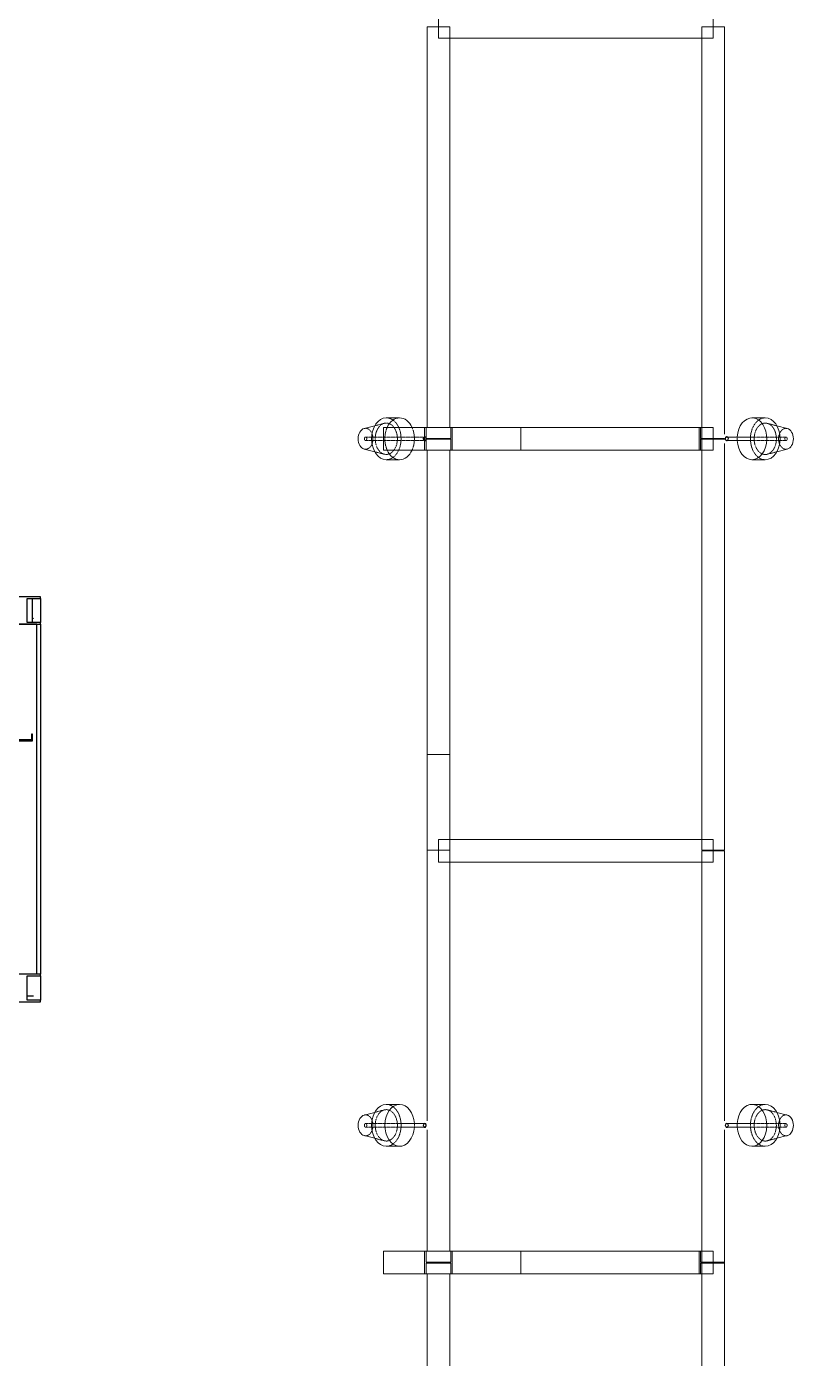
# Model space of a CAD drawing. Header units: inches. Extents: x 19 to 654008, y 34 to 210034.
# Drawn here: x 142233 to 147594, y 151671 to 160981 of the extents above; entities that cross this region are included whole.
import ezdxf

# ---------------------------------------------------------------- set-up
doc = ezdxf.new("R2010")
doc.units = ezdxf.units.IN
doc.header["$MEASUREMENT"] = 0
doc.linetypes.add('LIGHTINGLAYOUTPROGRESSUNIT-EMBED 1_DWG$0$HIDDEN2', pattern=[0.1875, 0.125, -0.0625])
doc.layers.add('CABLEROUTEALL-EMBED 1_DWG$0$DwgTemplate', color=7, linetype='Continuous')
doc.layers.add('Layout', color=6, linetype='Continuous', lineweight=20)
doc.layers.add('Pipe Rack Lighting', color=1, linetype='Continuous', lineweight=5)

msp = doc.modelspace()

# ---------------------------------------------------------------- linework, layer by layer
at = {"layer": 'CABLEROUTEALL-EMBED 1_DWG$0$DwgTemplate', "color": 252, "linetype": 'Continuous'}
for p, q in [((142329.2, 156995.9), (142137.2, 156995.9)), ((142237.1, 156815.4), (142237.1, 156984.4)), ((142237.1, 156984.4), (142329.2, 156984.4)), ((142275, 156815.4), (142275, 156984.4)), ((142329.2, 156984.4), (142329.2, 156995.9)), ((142329.2, 156984.4), (142329.2, 156815.4)), ((142137.2, 156803.9), (142329.2, 156803.9)), ((142305.2, 156803.9), (142161.2, 156803.9)), ((142329.2, 156815.4), (142237.1, 156815.4)), ((142275, 156846.1), (142278.5, 156846.1)), ((142278.5, 156842.3), (142275, 156842.3)), ((142278.5, 156846.1), (142278.5, 156842.3)), ((142305.2, 154356.2), (142305.2, 156803.9)), ((142329.2, 156803.9), (142329.2, 156815.4)), ((142329.2, 156803.9), (142329.2, 154356.2)), ((142267.2, 156034), (142267.2, 155995.9)), ((142275, 156034), (142267.2, 156034)), ((142275, 155988), (142275, 156034)), ((142153.1, 155988), (142275, 155988)), ((142267.2, 155995.9), (142160.9, 155995.9)), ((142329.2, 154356.2), (142137.2, 154356.2)), ((142305.2, 154356.2), (142161.2, 154356.2)), ((142329.2, 154344.7), (142329.2, 154356.2)), ((142237.1, 154344.7), (142329.2, 154344.7)), ((142237.1, 154175.7), (142237.1, 154344.7)), ((142329.2, 154344.7), (142329.2, 154175.7)), ((142237.1, 154206.4), (142278.5, 154206.4)), ((142278.5, 154202.6), (142237.1, 154202.6)), ((142329.2, 154175.7), (142237.1, 154175.7)), ((142278.5, 154206.4), (142278.5, 154202.6)), ((142329.2, 154164.2), (142329.2, 154175.7)), ((142137.2, 154164.2), (142329.2, 154164.2))]:
    msp.add_line(p, q, dxfattribs=at)
at = {"layer": 'Layout', "color": 251, "linetype": 'Continuous'}
for p, q in [((145112.9, 160900.2), (145112.9, 161058.7)), ((147032.7, 161058.7), (147032.7, 160900.2)), ((145033.7, 160979.4), (145192.1, 160979.4)), ((146953.4, 160979.4), (147111.9, 160979.4)), ((147032.7, 160900.2), (145112.9, 160900.2))]:
    msp.add_line(p, q, dxfattribs=at)
at = {"layer": 'Layout', "color": 252, "linetype": 'Continuous'}
for p, q in [((145033.7, 158179), (145033.7, 160979.4)), ((145192.1, 158179), (145192.1, 160979.4)), ((146953.4, 158099.8), (146953.4, 160979.4)), ((147111.9, 158131.8), (147111.9, 160979.4)), ((144728.9, 158020.5), (144728.9, 158179)), ((145688.8, 158179), (144728.9, 158179)), ((145026, 158179), (145016.2, 158179)), ((145016.2, 158179), (145016.2, 158020.5)), ((145026, 158102.7), (145026, 158179)), ((145209.6, 158179), (145199.8, 158179)), ((145199.8, 158179), (145199.8, 158102.7)), ((145209.6, 158020.5), (145209.6, 158179)), ((145688.8, 158179), (145688.8, 158020.5)), ((147032.7, 158179), (145688.8, 158179)), ((146936, 158179), (146936, 158020.5)), ((146945.8, 158179), (146936, 158179)), ((146945.8, 158102.7), (146945.8, 158179)), ((147032.7, 158179), (147032.7, 158020.5)), ((145199.8, 158102.7), (145026, 158102.7)), ((145026, 158020.5), (145026, 158096.8)), ((145026, 158096.8), (145199.8, 158096.8)), ((145199.8, 158096.8), (145199.8, 158020.5)), ((147111.6, 158102.7), (146945.8, 158102.7)), ((146945.8, 158096.8), (147111.6, 158096.8)), ((146945.8, 158020.5), (146945.8, 158096.8)), ((147111.6, 158099.8), (146953.4, 158099.8)), ((146953.4, 155223.1), (146953.4, 158099.8)), ((146953.4, 158099.8), (147111.6, 158099.8)), ((145688.8, 158020.5), (144728.9, 158020.5)), ((145016.2, 158020.5), (145026, 158020.5)), ((145033.7, 155223.1), (145033.7, 158020.5)), ((145192.1, 155223.1), (145192.1, 158020.5)), ((145199.8, 158020.5), (145209.6, 158020.5)), ((147032.7, 158020.5), (145688.8, 158020.5)), ((146936, 158020.5), (146945.8, 158020.5)), ((147111.9, 155223.1), (147111.9, 158067.8)), ((145033.7, 153332.3), (145033.7, 155892.1)), ((145033.7, 155892.1), (145192.1, 155892.1)), ((145192.1, 152419.6), (145192.1, 155892.1)), ((147032.7, 155299.3), (145112.9, 155299.3)), ((145112.9, 155140.8), (145112.9, 155299.3)), ((147032.7, 155299.3), (147032.7, 155140.8)), ((145192.1, 155223.1), (145033.7, 155223.1)), ((147111.9, 155223.1), (146953.4, 155223.1)), ((146953.4, 152340.4), (146953.4, 155220.1)), ((146953.4, 155220.1), (147111.9, 155220.1)), ((147111.9, 153332.3), (147111.9, 155220.1)), ((147032.7, 155140.8), (145112.9, 155140.8)), ((145033.7, 152419.6), (145033.7, 153268.3)), ((147111.9, 152340.4), (147111.9, 153268.3)), ((145688.8, 152419.6), (144728.9, 152419.6)), ((144728.9, 152261.2), (144728.9, 152419.6)), ((145016.2, 152419.6), (145016.2, 152261.2)), ((145026, 152419.6), (145016.2, 152419.6)), ((145026, 152343.4), (145026, 152419.6)), ((145199.8, 152419.6), (145199.8, 152343.4)), ((145209.6, 152419.6), (145199.8, 152419.6)), ((145209.6, 152261.2), (145209.6, 152419.6)), ((147032.7, 152419.6), (145688.8, 152419.6)), ((145688.8, 152419.6), (145688.8, 152261.2)), ((146936, 152419.6), (146936, 152261.2)), ((146945.8, 152419.6), (146936, 152419.6)), ((146945.8, 152343.4), (146945.8, 152419.6)), ((147032.7, 152419.6), (147032.7, 152261.2)), ((145199.8, 152343.4), (145026, 152343.4)), ((145026, 152261.2), (145026, 152337.4)), ((145026, 152337.4), (145199.8, 152337.4)), ((145199.8, 152337.4), (145199.8, 152261.2)), ((147115.9, 152343.4), (146945.8, 152343.4)), ((146945.8, 152337.4), (147115.9, 152337.4)), ((146945.8, 152261.2), (146945.8, 152337.4)), ((146953.4, 149463.7), (146953.4, 152340.4)), ((146953.4, 152340.4), (147111.9, 152340.4)), ((147111.9, 152340.4), (146953.4, 152340.4)), ((147111.9, 149463.7), (147111.9, 152340.4)), ((145688.8, 152261.2), (144728.9, 152261.2)), ((145016.2, 152261.2), (145026, 152261.2)), ((145033.7, 149463.7), (145033.7, 152261.2)), ((145192.1, 149463.7), (145192.1, 152261.2)), ((145199.8, 152261.2), (145209.6, 152261.2)), ((147032.7, 152261.2), (145688.8, 152261.2)), ((146936, 152261.2), (146945.8, 152261.2))]:
    msp.add_line(p, q, dxfattribs=at)
at = {"layer": 'Pipe Rack Lighting', "color": 252, "linetype": 'Continuous'}
for p, q in [((144593.9, 158171.7), (144666.8, 158190.4)), ((144748, 158246), (144841.1, 158246)), ((147397.6, 158246), (147304.5, 158246)), ((147551.7, 158171.7), (147478.8, 158190.4)), ((147304.5, 158112), (147129.3, 158112)), ((147304.5, 158087.6), (147129.3, 158087.6)), ((144593.9, 158027.8), (144666.8, 158009.1)), ((147551.7, 158027.8), (147478.8, 158009.1)), ((144748, 157953.5), (144841.1, 157953.5)), ((147397.6, 157953.5), (147304.5, 157953.5)), ((144748, 153446.6), (144841.1, 153446.6)), ((147397.6, 153446.6), (147304.5, 153446.6)), ((144593.9, 153372.3), (144666.8, 153391)), ((147551.7, 153372.3), (147478.8, 153391)), ((144841.1, 153312.5), (145016.9, 153312.5)), ((144841.1, 153288.1), (145016.9, 153288.1)), ((147304.5, 153312.5), (147128.7, 153312.5)), ((147304.5, 153288.1), (147128.7, 153288.1)), ((144593.9, 153228.3), (144666.8, 153209.6)), ((144748, 153154), (144841.1, 153154)), ((147397.6, 153154), (147304.5, 153154)), ((147551.7, 153228.3), (147478.8, 153209.6))]:
    msp.add_line(p, q, dxfattribs=at)
at = {"layer": 'Pipe Rack Lighting', "color": 252, "linetype": 'LIGHTINGLAYOUTPROGRESSUNIT-EMBED 1_DWG$0$HIDDEN2'}
for p, q in [((144666.8, 158190.4), (144734.1, 158207.7)), ((147478.8, 158190.4), (147411.5, 158207.7)), ((144603.1, 158112), (144841.1, 158112)), ((144603.1, 158087.6), (144841.1, 158087.6)), ((144841.1, 158112), (145016.9, 158112)), ((144841.1, 158087.6), (145016.9, 158087.6)), ((147129.3, 158112), (147128.7, 158112)), ((147129.3, 158087.6), (147128.7, 158087.6)), ((147542.4, 158112), (147304.5, 158112)), ((147542.4, 158087.6), (147304.5, 158087.6)), ((144666.8, 158009.1), (144734.1, 157991.8)), ((147478.8, 158009.1), (147411.5, 157991.8)), ((144666.8, 153391), (144734.1, 153408.3)), ((147478.8, 153391), (147411.5, 153408.3)), ((144603.1, 153312.5), (144841.1, 153312.5)), ((144603.1, 153288.1), (144841.1, 153288.1)), ((147542.4, 153312.5), (147304.5, 153312.5)), ((147542.4, 153288.1), (147304.5, 153288.1)), ((144666.8, 153209.6), (144734.1, 153192.3)), ((147478.8, 153209.6), (147411.5, 153192.3))]:
    msp.add_line(p, q, dxfattribs=at)
at = {"layer": 'Pipe Rack Lighting', "color": 252, "linetype": 'Continuous'}
for centre, major_axis, start_param, end_param in [((144603.1, 158099.8), (0, -73.1), 3.321127, 6.103651), ((144748, 158099.8), (0, -146.3), 3.141593, 6.283185), ((144841.1, 158099.8), (0, 146.3), 0, 0.998378), ((144841.1, 158099.8), (0, 146.3), 5.284808, 6.283185), ((147304.5, 158099.8), (0, 146.3), 3.141593, 7.770552), ((147397.6, 158099.8), (0, 146.3), 3.141593, 6.283185), ((147542.4, 158099.8), (0, 73.1), 3.321127, 6.103651), ((147128.7, 158099.8), (0, -15.2), 4.142124, 4.515112), ((147128.7, 158099.8), (0, -15.2), 4.142124, 4.515112), ((147128.7, 158099.8), (0, -15.2), 4.909666, 5.282654), ((147128.7, 158099.8), (0, -15.2), 4.909666, 5.282654), ((147128.7, 158099.8), (0, -15.2), 0.063381, 3.078211), ((147128.7, 158099.8), (0, -15.2), 0.063381, 3.078211), ((147128.7, 158099.8), (0, 12.2), 3.220849, 6.203929), ((147304.5, 158099.8), (0, -146.3), 4.795819, 6.283185), ((144841.1, 158099.8), (0, -146.3), 5.284808, 7.281563), ((144748, 153300.3), (0, -146.3), 3.141593, 6.283185), ((144841.1, 153300.3), (0, -146.3), 3.141593, 7.770552), ((144841.1, 153300.3), (0, 146.3), 4.795819, 6.283185), ((147304.5, 153300.3), (0, 146.3), 3.141593, 7.770552), ((147397.6, 153300.3), (0, 146.3), 3.141593, 6.283185), ((144603.1, 153300.3), (0, -73.1), 3.321127, 6.103651), ((147542.4, 153300.3), (0, 73.1), 3.321127, 6.103651), ((147304.5, 153300.3), (0, -146.3), 4.795819, 6.283185)]:
    msp.add_ellipse(centre, major_axis=major_axis, ratio=0.707107, start_param=start_param, end_param=end_param, dxfattribs=at)
at = {"layer": 'Pipe Rack Lighting', "color": 252, "linetype": 'LIGHTINGLAYOUTPROGRESSUNIT-EMBED 1_DWG$0$HIDDEN2'}
for centre, major_axis, start_param, end_param in [((144603.1, 158099.8), (0, 73.1), 2.962058, 6.283185), ((144603.1, 158099.8), (0, 73.1), 0, 0.179534), ((144841.1, 158099.8), (0, 146.3), 0.998378, 2.143215), ((144748, 158099.8), (0, 146.3), 3.141593, 6.283185), ((144841.1, 158099.8), (0, -146.3), 1.654226, 2.143215), ((147397.6, 158099.8), (0, -146.3), 3.141593, 6.283185), ((147542.4, 158099.8), (0, -73.1), 2.962058, 6.283185), ((144841.1, 158099.8), (0, -146.3), 0.998378, 1.487366), ((144841.1, 158099.8), (0, -146.3), 1.487366, 1.654226), ((147128.7, 158099.8), (0, -15.2), 4.515112, 4.909666), ((147128.7, 158099.8), (0, -15.2), 4.515112, 4.909666), ((147128.7, 158099.8), (0, 15.2), 6.219804, 7.283716), ((147128.7, 158099.8), (0, 15.2), 6.219804, 7.283716), ((147128.7, 158099.8), (0, -12.2), 3.062336, 6.283185), ((147128.7, 158099.8), (0, -15.2), 5.282654, 6.283185), ((147128.7, 158099.8), (0, -15.2), 5.282654, 6.283185), ((147128.7, 158099.8), (0, -12.2), 0, 0.079257), ((147128.7, 158099.8), (0, -15.2), 0, 0.063381), ((147128.7, 158099.8), (0, -15.2), 0, 0.063381), ((147304.5, 158099.8), (0, 146.3), 1.487366, 1.654226), ((147542.4, 158099.8), (0, -73.1), 0, 0.179534), ((144748, 153300.3), (0, 146.3), 3.141593, 6.283185), ((147397.6, 153300.3), (0, -146.3), 3.141593, 6.283185), ((144603.1, 153300.3), (0, 73.1), 2.962058, 6.283185), ((144603.1, 153300.3), (0, 73.1), 0, 0.179534), ((147542.4, 153300.3), (0, -73.1), 2.962058, 6.283185), ((144841.1, 153300.3), (0, -146.3), 1.487366, 1.654226), ((147304.5, 153300.3), (0, 146.3), 1.487366, 1.654226), ((147542.4, 153300.3), (0, -73.1), 0, 0.179534)]:
    msp.add_ellipse(centre, major_axis=major_axis, ratio=0.707107, start_param=start_param, end_param=end_param, dxfattribs=at)
for centre, major_axis in [((144748, 158099.8), (0, 109.7)), ((147397.6, 158099.8), (0, -109.7)), ((144603.1, 158099.8), (0, 12.2)), ((145016.9, 158099.8), (0, -15.2)), ((145016.9, 158099.8), (0, -15.2)), ((145016.9, 158099.8), (0, 12.2)), ((147542.4, 158099.8), (0, -12.2)), ((144748, 153300.3), (0, 109.7)), ((147397.6, 153300.3), (0, -109.7)), ((144603.1, 153300.3), (0, 12.2)), ((147542.4, 153300.3), (0, -12.2))]:
    msp.add_ellipse(centre, major_axis=major_axis, ratio=0.707107, dxfattribs=at)
at = {"layer": 'Pipe Rack Lighting', "color": 252, "linetype": 'Continuous'}
for centre, major_axis in [((145016.9, 153300.3), (0, -15.2)), ((145016.9, 153300.3), (0, -15.2)), ((145016.9, 153300.3), (0, 12.2)), ((147128.7, 153300.3), (0, -15.2)), ((147128.7, 153300.3), (0, -15.2)), ((147128.7, 153300.3), (0, -12.2))]:
    msp.add_ellipse(centre, major_axis=major_axis, ratio=0.707107, dxfattribs=at)

doc.saveas('drawing.dxf')
